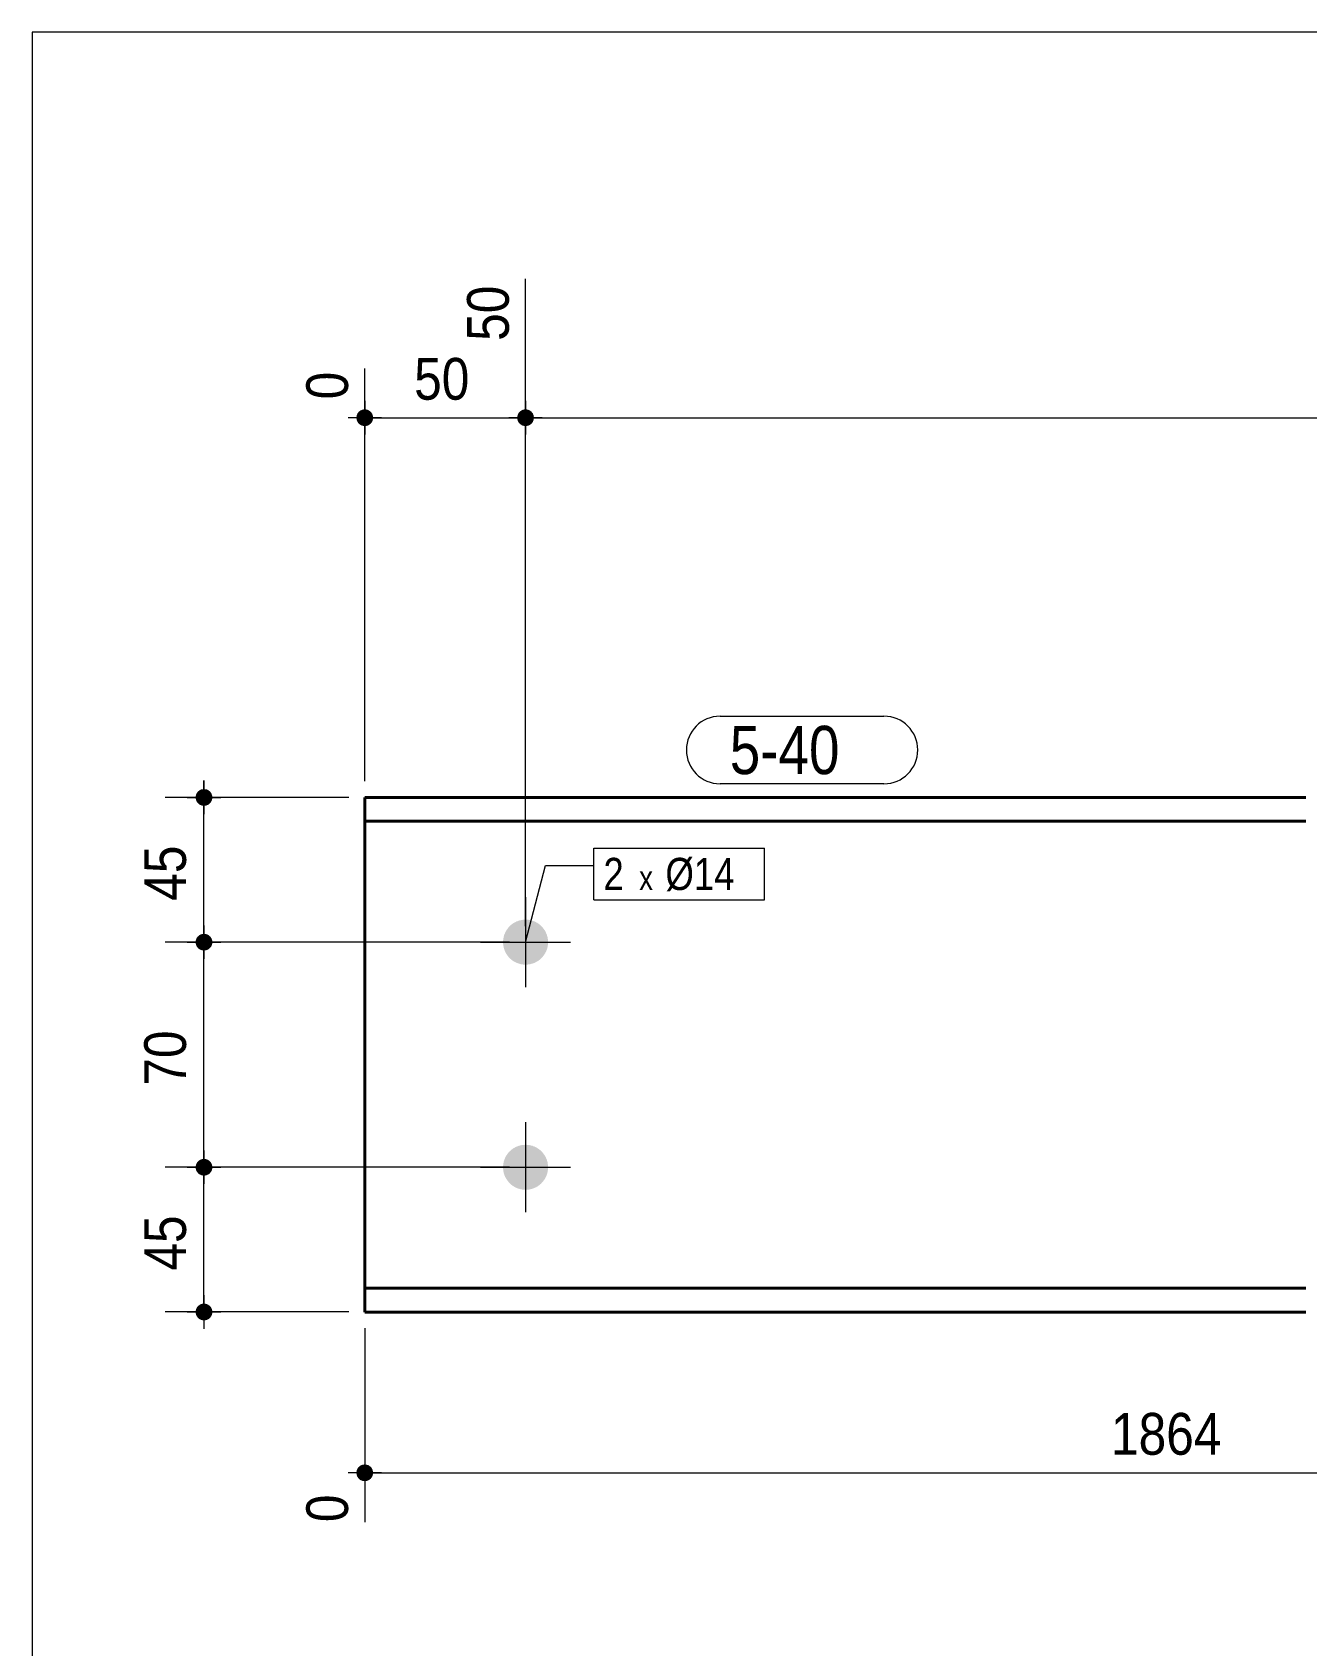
# Model space of a CAD drawing. Header units: millimetres. Extents: x 2 to 287, y 5 to 195.
# Drawn here: x 5 to 84.3, y 94.7 to 195 of the extents above; entities that cross this region are included whole.
import ezdxf

# ---------------------------------------------------------------- set-up
doc = ezdxf.new("R2010")
doc.units = ezdxf.units.MM
for name, color, linetype, lineweight in [('Boulon', 7, 'Continuous', 0), ('Cotation', 7, 'Continuous', 0), ('Désignation boulon', 3, 'Continuous', 0), ('Feuille dessin', 5, 'Continuous', 0), ('Piece', 2, 'Continuous', 0), ('Repère pièce', 3, 'Continuous', 0)]:
    doc.layers.add(name, color=color, linetype=linetype, lineweight=lineweight)
doc.styles.add('ARIAL', font='ARIAL.TTF')
doc.styles.add('COMIC_SANS_MS', font='COMIC.TTF')

# ---------------------------------------------------------------- blocks, each defined once
blk = doc.blocks.new('*A2')
at = {"layer": 'Boulon'}
for points in [[(34.28, 138.45), (34.28, 138.49), (34.28, 138.52), (34.29, 138.55), (34.29, 138.59), (34.29, 138.62), (34.3, 138.66), (34.31, 138.69), (34.31, 138.72), (34.32, 138.76), (34.33, 138.79), (34.34, 138.82), (34.35, 138.86), (34.36, 138.89), (34.37, 138.92), (34.39, 138.95), (34.4, 138.98), (34.41, 139.01), (34.43, 139.05), (34.44, 139.08), (34.46, 139.11), (34.48, 139.14), (34.5, 139.17), (34.52, 139.19), (34.54, 139.22), (34.56, 139.25), (34.58, 139.28), (34.6, 139.3), (34.62, 139.33), (34.64, 139.36), (34.67, 139.38), (34.69, 139.41), (34.71, 139.43), (34.74, 139.45), (34.77, 139.48), (34.79, 139.5), (34.82, 139.52), (34.85, 139.54), (34.87, 139.56), (34.9, 139.58), (34.93, 139.6), (34.96, 139.62), (34.99, 139.63), (35.02, 139.65), (35.05, 139.67), (35.08, 139.68), (35.11, 139.7), (35.14, 139.71), (35.18, 139.72), (35.21, 139.73), (35.24, 139.75), (35.27, 139.76), (35.31, 139.77), (35.34, 139.77), (35.37, 139.78), (35.41, 139.79), (35.44, 139.8), (35.47, 139.8), (35.51, 139.81), (35.54, 139.81), (35.58, 139.81), (35.61, 139.81), (35.65, 139.82), (35.68, 139.82), (35.71, 139.82), (35.75, 139.81), (35.78, 139.81), (35.82, 139.81), (35.85, 139.81), (35.89, 139.8), (35.92, 139.8), (35.95, 139.79), (35.99, 139.78), (36.02, 139.77), (36.05, 139.77), (36.09, 139.76), (36.12, 139.75), (36.15, 139.73), (36.18, 139.72), (36.22, 139.71), (36.25, 139.7), (36.28, 139.68), (36.31, 139.67), (36.34, 139.65), (36.37, 139.63), (36.4, 139.62), (36.43, 139.6), (36.46, 139.58), (36.49, 139.56), (36.51, 139.54), (36.54, 139.52), (36.57, 139.5), (36.59, 139.48), (36.62, 139.45), (36.65, 139.43), (36.67, 139.41), (36.69, 139.38), (36.72, 139.36), (36.74, 139.33), (36.76, 139.3), (36.78, 139.28), (36.8, 139.25), (36.82, 139.22), (36.84, 139.19), (36.86, 139.17), (36.88, 139.14), (36.9, 139.11), (36.91, 139.08), (36.93, 139.05), (36.95, 139.01), (36.96, 138.98), (36.97, 138.95), (36.99, 138.92), (37, 138.89), (37.01, 138.86), (37.02, 138.82), (37.03, 138.79), (37.04, 138.76), (37.05, 138.72), (37.05, 138.69), (37.06, 138.66), (37.06, 138.62), (37.07, 138.59), (37.07, 138.55), (37.08, 138.52), (37.08, 138.49), (37.08, 138.45), (37.08, 138.42), (37.08, 138.38), (37.08, 138.35), (37.08, 138.31), (37.07, 138.28), (37.07, 138.24), (37.06, 138.21), (37.06, 138.18), (37.05, 138.14), (37.05, 138.11), (37.04, 138.08), (37.03, 138.04), (37.02, 138.01), (37.01, 137.98), (37, 137.94), (36.99, 137.91), (36.97, 137.88), (36.96, 137.85), (36.95, 137.82), (36.93, 137.79), (36.91, 137.76), (36.9, 137.73), (36.88, 137.7), (36.86, 137.67), (36.84, 137.64), (36.82, 137.61), (36.8, 137.58), (36.78, 137.56), (36.76, 137.53), (36.74, 137.5), (36.72, 137.48), (36.69, 137.45), (36.67, 137.43), (36.65, 137.4), (36.62, 137.38), (36.59, 137.36), (36.57, 137.33), (36.54, 137.31), (36.51, 137.29), (36.49, 137.27), (36.46, 137.25), (36.43, 137.23), (36.4, 137.22), (36.37, 137.2), (36.34, 137.18), (36.31, 137.17), (36.28, 137.15), (36.25, 137.14), (36.22, 137.12), (36.18, 137.11), (36.15, 137.1), (36.12, 137.09), (36.09, 137.08), (36.05, 137.07), (36.02, 137.06), (35.99, 137.05), (35.95, 137.04), (35.92, 137.04), (35.89, 137.03), (35.85, 137.03), (35.82, 137.02), (35.78, 137.02), (35.75, 137.02), (35.71, 137.02), (35.68, 137.02), (35.65, 137.02), (35.61, 137.02), (35.58, 137.02), (35.54, 137.02), (35.51, 137.03), (35.47, 137.03), (35.44, 137.04), (35.41, 137.04), (35.37, 137.05), (35.34, 137.06), (35.31, 137.07), (35.27, 137.08), (35.24, 137.09), (35.21, 137.1), (35.18, 137.11), (35.14, 137.12), (35.11, 137.14), (35.08, 137.15), (35.05, 137.17), (35.02, 137.18), (34.99, 137.2), (34.96, 137.22), (34.93, 137.23), (34.9, 137.25), (34.87, 137.27), (34.85, 137.29), (34.82, 137.31), (34.79, 137.33), (34.77, 137.36), (34.74, 137.38), (34.71, 137.4), (34.69, 137.43), (34.67, 137.45), (34.64, 137.48), (34.62, 137.5), (34.6, 137.53), (34.58, 137.56), (34.56, 137.58), (34.54, 137.61), (34.52, 137.64), (34.5, 137.67), (34.48, 137.7), (34.46, 137.73), (34.44, 137.76), (34.43, 137.79), (34.41, 137.82), (34.4, 137.85), (34.39, 137.88), (34.37, 137.91), (34.36, 137.94), (34.35, 137.98), (34.34, 138.01), (34.33, 138.04), (34.32, 138.08), (34.31, 138.11), (34.31, 138.14), (34.3, 138.18), (34.29, 138.21), (34.29, 138.24), (34.29, 138.28), (34.28, 138.31), (34.28, 138.35), (34.28, 138.38), (34.28, 138.42)], [(34.28, 124.45), (34.28, 124.49), (34.28, 124.52), (34.29, 124.55), (34.29, 124.59), (34.29, 124.62), (34.3, 124.66), (34.31, 124.69), (34.31, 124.72), (34.32, 124.76), (34.33, 124.79), (34.34, 124.82), (34.35, 124.86), (34.36, 124.89), (34.37, 124.92), (34.39, 124.95), (34.4, 124.98), (34.41, 125.01), (34.43, 125.05), (34.44, 125.08), (34.46, 125.11), (34.48, 125.14), (34.5, 125.17), (34.52, 125.19), (34.54, 125.22), (34.56, 125.25), (34.58, 125.28), (34.6, 125.3), (34.62, 125.33), (34.64, 125.36), (34.67, 125.38), (34.69, 125.41), (34.71, 125.43), (34.74, 125.45), (34.77, 125.48), (34.79, 125.5), (34.82, 125.52), (34.85, 125.54), (34.87, 125.56), (34.9, 125.58), (34.93, 125.6), (34.96, 125.62), (34.99, 125.63), (35.02, 125.65), (35.05, 125.67), (35.08, 125.68), (35.11, 125.7), (35.14, 125.71), (35.18, 125.72), (35.21, 125.73), (35.24, 125.75), (35.27, 125.76), (35.31, 125.77), (35.34, 125.77), (35.37, 125.78), (35.41, 125.79), (35.44, 125.8), (35.47, 125.8), (35.51, 125.81), (35.54, 125.81), (35.58, 125.81), (35.61, 125.81), (35.65, 125.82), (35.68, 125.82), (35.71, 125.82), (35.75, 125.81), (35.78, 125.81), (35.82, 125.81), (35.85, 125.81), (35.89, 125.8), (35.92, 125.8), (35.95, 125.79), (35.99, 125.78), (36.02, 125.77), (36.05, 125.77), (36.09, 125.76), (36.12, 125.75), (36.15, 125.73), (36.18, 125.72), (36.22, 125.71), (36.25, 125.7), (36.28, 125.68), (36.31, 125.67), (36.34, 125.65), (36.37, 125.63), (36.4, 125.62), (36.43, 125.6), (36.46, 125.58), (36.49, 125.56), (36.51, 125.54), (36.54, 125.52), (36.57, 125.5), (36.59, 125.48), (36.62, 125.45), (36.65, 125.43), (36.67, 125.41), (36.69, 125.38), (36.72, 125.36), (36.74, 125.33), (36.76, 125.3), (36.78, 125.28), (36.8, 125.25), (36.82, 125.22), (36.84, 125.19), (36.86, 125.17), (36.88, 125.14), (36.9, 125.11), (36.91, 125.08), (36.93, 125.05), (36.95, 125.01), (36.96, 124.98), (36.97, 124.95), (36.99, 124.92), (37, 124.89), (37.01, 124.86), (37.02, 124.82), (37.03, 124.79), (37.04, 124.76), (37.05, 124.72), (37.05, 124.69), (37.06, 124.66), (37.06, 124.62), (37.07, 124.59), (37.07, 124.55), (37.08, 124.52), (37.08, 124.49), (37.08, 124.45), (37.08, 124.42), (37.08, 124.38), (37.08, 124.35), (37.08, 124.31), (37.07, 124.28), (37.07, 124.24), (37.06, 124.21), (37.06, 124.18), (37.05, 124.14), (37.05, 124.11), (37.04, 124.08), (37.03, 124.04), (37.02, 124.01), (37.01, 123.98), (37, 123.94), (36.99, 123.91), (36.97, 123.88), (36.96, 123.85), (36.95, 123.82), (36.93, 123.79), (36.91, 123.76), (36.9, 123.73), (36.88, 123.7), (36.86, 123.67), (36.84, 123.64), (36.82, 123.61), (36.8, 123.58), (36.78, 123.56), (36.76, 123.53), (36.74, 123.5), (36.72, 123.48), (36.69, 123.45), (36.67, 123.43), (36.65, 123.4), (36.62, 123.38), (36.59, 123.36), (36.57, 123.33), (36.54, 123.31), (36.51, 123.29), (36.49, 123.27), (36.46, 123.25), (36.43, 123.23), (36.4, 123.22), (36.37, 123.2), (36.34, 123.18), (36.31, 123.17), (36.28, 123.15), (36.25, 123.14), (36.22, 123.12), (36.18, 123.11), (36.15, 123.1), (36.12, 123.09), (36.09, 123.08), (36.05, 123.07), (36.02, 123.06), (35.99, 123.05), (35.95, 123.04), (35.92, 123.04), (35.89, 123.03), (35.85, 123.03), (35.82, 123.02), (35.78, 123.02), (35.75, 123.02), (35.71, 123.02), (35.68, 123.02), (35.65, 123.02), (35.61, 123.02), (35.58, 123.02), (35.54, 123.02), (35.51, 123.03), (35.47, 123.03), (35.44, 123.04), (35.41, 123.04), (35.37, 123.05), (35.34, 123.06), (35.31, 123.07), (35.27, 123.08), (35.24, 123.09), (35.21, 123.1), (35.18, 123.11), (35.14, 123.12), (35.11, 123.14), (35.08, 123.15), (35.05, 123.17), (35.02, 123.18), (34.99, 123.2), (34.96, 123.22), (34.93, 123.23), (34.9, 123.25), (34.87, 123.27), (34.85, 123.29), (34.82, 123.31), (34.79, 123.33), (34.77, 123.36), (34.74, 123.38), (34.71, 123.4), (34.69, 123.43), (34.67, 123.45), (34.64, 123.48), (34.62, 123.5), (34.6, 123.53), (34.58, 123.56), (34.56, 123.58), (34.54, 123.61), (34.52, 123.64), (34.5, 123.67), (34.48, 123.7), (34.46, 123.73), (34.44, 123.76), (34.43, 123.79), (34.41, 123.82), (34.4, 123.85), (34.39, 123.88), (34.37, 123.91), (34.36, 123.94), (34.35, 123.98), (34.34, 124.01), (34.33, 124.04), (34.32, 124.08), (34.31, 124.11), (34.31, 124.14), (34.3, 124.18), (34.29, 124.21), (34.29, 124.24), (34.29, 124.28), (34.28, 124.31), (34.28, 124.35), (34.28, 124.38), (34.28, 124.42)]]:
    blk.add_hatch(color=256, dxfattribs=at).paths.add_polyline_path(points, flags=17)
at = {"layer": 'Boulon', "linetype": 'Continuous', "lineweight": 0}
for p, q in [((35.68, 141.22), (35.68, 135.62)), ((32.88, 138.42), (38.48, 138.42)), ((35.68, 127.22), (35.68, 121.62)), ((32.88, 124.42), (38.48, 124.42))]:
    blk.add_line(p, q, dxfattribs=at)
blk = doc.blocks.new('*A4')
at = {"layer": 'Piece', "color": 2, "linetype": 'Continuous', "lineweight": 40}
for p, q in [((84.214, 147.417109), (25.68, 147.417109)), ((25.68, 116.897109), (25.68, 147.417109)), ((84.214, 145.937109), (25.68, 145.937109)), ((25.68, 115.417109), (25.68, 116.897109)), ((25.68, 116.897109), (84.214, 116.897109)), ((84.214, 115.417109), (25.68, 115.417109))]:
    blk.add_line(p, q, dxfattribs=at)
blk = doc.blocks.new('*A5')
at = {"layer": 'Feuille dessin', "linetype": 'Continuous', "lineweight": 0}
for p, q in [((282, 195), (5, 195)), ((5, 195), (5, 5))]:
    blk.add_line(p, q, dxfattribs=at)
blk = doc.blocks.new('*A13')
at = {"layer": 'Cotation'}
for points in [[(15.65, 123.9), (15.63, 123.9), (15.6, 123.9), (15.58, 123.91), (15.55, 123.91), (15.53, 123.92), (15.5, 123.93), (15.48, 123.94), (15.46, 123.95), (15.43, 123.96), (15.41, 123.97), (15.39, 123.98), (15.37, 124), (15.35, 124.01), (15.33, 124.03), (15.31, 124.05), (15.29, 124.07), (15.28, 124.09), (15.26, 124.11), (15.25, 124.13), (15.23, 124.15), (15.22, 124.17), (15.21, 124.19), (15.2, 124.22), (15.19, 124.24), (15.18, 124.27), (15.18, 124.29), (15.17, 124.31), (15.17, 124.34), (15.16, 124.37), (15.16, 124.39), (15.16, 124.42), (15.16, 124.44), (15.16, 124.47), (15.17, 124.49), (15.17, 124.52), (15.18, 124.54), (15.18, 124.57), (15.19, 124.59), (15.2, 124.62), (15.21, 124.64), (15.22, 124.66), (15.23, 124.68), (15.25, 124.71), (15.26, 124.73), (15.28, 124.75), (15.29, 124.77), (15.31, 124.78), (15.33, 124.8), (15.35, 124.82), (15.37, 124.83), (15.39, 124.85), (15.41, 124.86), (15.43, 124.87), (15.46, 124.89), (15.48, 124.9), (15.5, 124.91), (15.53, 124.91), (15.55, 124.92), (15.58, 124.93), (15.6, 124.93), (15.63, 124.93), (15.65, 124.94), (15.68, 124.94), (15.71, 124.94), (15.73, 124.93), (15.76, 124.93), (15.78, 124.93), (15.81, 124.92), (15.83, 124.91), (15.86, 124.91), (15.88, 124.9), (15.9, 124.89), (15.93, 124.87), (15.95, 124.86), (15.97, 124.85), (15.99, 124.83), (16.01, 124.82), (16.03, 124.8), (16.05, 124.78), (16.07, 124.77), (16.08, 124.75), (16.1, 124.73), (16.11, 124.71), (16.13, 124.68), (16.14, 124.66), (16.15, 124.64), (16.16, 124.62), (16.17, 124.59), (16.18, 124.57), (16.18, 124.54), (16.19, 124.52), (16.19, 124.49), (16.2, 124.47), (16.2, 124.44), (16.2, 124.42), (16.2, 124.39), (16.2, 124.37), (16.19, 124.34), (16.19, 124.31), (16.18, 124.29), (16.18, 124.27), (16.17, 124.24), (16.16, 124.22), (16.15, 124.19), (16.14, 124.17), (16.13, 124.15), (16.11, 124.13), (16.1, 124.11), (16.08, 124.09), (16.07, 124.07), (16.05, 124.05), (16.03, 124.03), (16.01, 124.01), (15.99, 124), (15.97, 123.98), (15.95, 123.97), (15.93, 123.96), (15.9, 123.95), (15.88, 123.94), (15.86, 123.93), (15.83, 123.92), (15.81, 123.91), (15.78, 123.91), (15.76, 123.9), (15.73, 123.9), (15.71, 123.9), (15.68, 123.9)], [(15.65, 114.9), (15.63, 114.9), (15.6, 114.9), (15.58, 114.91), (15.55, 114.91), (15.53, 114.92), (15.5, 114.93), (15.48, 114.94), (15.46, 114.95), (15.43, 114.96), (15.41, 114.97), (15.39, 114.98), (15.37, 115), (15.35, 115.02), (15.33, 115.03), (15.31, 115.05), (15.29, 115.07), (15.28, 115.09), (15.26, 115.11), (15.25, 115.13), (15.23, 115.15), (15.22, 115.17), (15.21, 115.19), (15.2, 115.22), (15.19, 115.24), (15.18, 115.27), (15.18, 115.29), (15.17, 115.32), (15.17, 115.34), (15.16, 115.37), (15.16, 115.39), (15.16, 115.42), (15.16, 115.44), (15.16, 115.47), (15.17, 115.49), (15.17, 115.52), (15.18, 115.54), (15.18, 115.57), (15.19, 115.59), (15.2, 115.62), (15.21, 115.64), (15.22, 115.66), (15.23, 115.68), (15.25, 115.71), (15.26, 115.73), (15.28, 115.75), (15.29, 115.77), (15.31, 115.78), (15.33, 115.8), (15.35, 115.82), (15.37, 115.83), (15.39, 115.85), (15.41, 115.86), (15.43, 115.88), (15.46, 115.89), (15.48, 115.9), (15.5, 115.91), (15.53, 115.91), (15.55, 115.92), (15.58, 115.93), (15.6, 115.93), (15.63, 115.93), (15.65, 115.94), (15.68, 115.94), (15.71, 115.94), (15.73, 115.93), (15.76, 115.93), (15.78, 115.93), (15.81, 115.92), (15.83, 115.91), (15.86, 115.91), (15.88, 115.9), (15.9, 115.89), (15.93, 115.88), (15.95, 115.86), (15.97, 115.85), (15.99, 115.83), (16.01, 115.82), (16.03, 115.8), (16.05, 115.78), (16.07, 115.77), (16.08, 115.75), (16.1, 115.73), (16.11, 115.71), (16.13, 115.68), (16.14, 115.66), (16.15, 115.64), (16.16, 115.62), (16.17, 115.59), (16.18, 115.57), (16.18, 115.54), (16.19, 115.52), (16.19, 115.49), (16.2, 115.47), (16.2, 115.44), (16.2, 115.42), (16.2, 115.39), (16.2, 115.37), (16.19, 115.34), (16.19, 115.32), (16.18, 115.29), (16.18, 115.27), (16.17, 115.24), (16.16, 115.22), (16.15, 115.19), (16.14, 115.17), (16.13, 115.15), (16.11, 115.13), (16.1, 115.11), (16.08, 115.09), (16.07, 115.07), (16.05, 115.05), (16.03, 115.03), (16.01, 115.02), (15.99, 115), (15.97, 114.98), (15.95, 114.97), (15.93, 114.96), (15.9, 114.95), (15.88, 114.94), (15.86, 114.93), (15.83, 114.92), (15.81, 114.91), (15.78, 114.91), (15.76, 114.9), (15.73, 114.9), (15.71, 114.9), (15.68, 114.9)]]:
    blk.add_hatch(color=256, dxfattribs=at).paths.add_polyline_path(points, flags=17)
at = {"layer": 'Cotation', "linetype": 'Continuous', "lineweight": 0}
for p, q in [((15.68, 125.46), (15.68, 123.38)), ((15.68, 124.42), (15.68, 125.46)), ((34.68, 124.42), (13.26, 124.42)), ((14.64, 124.42), (16.72, 124.42)), ((15.68, 115.42), (15.68, 124.42)), ((15.68, 116.46), (15.68, 114.38)), ((24.68, 115.42), (13.26, 115.42)), ((14.64, 115.42), (16.72, 115.42)), ((15.68, 115.42), (15.68, 114.38))]:
    blk.add_line(p, q, dxfattribs=at)
at = {"layer": 'Cotation'}
for p in [(15.68, 124.42), (15.68, 115.42)]:
    blk.add_point(p, dxfattribs=at)
at = {"layer": 'Cotation', "style": 'ARIAL', "width": 0.85}
blk.add_text('45', height=2.6, rotation=90.0002, dxfattribs=at).set_placement((14.56, 117.99))
blk = doc.blocks.new('*A14')
at = {"layer": 'Cotation'}
for points in [[(15.65, 137.9), (15.63, 137.9), (15.6, 137.9), (15.58, 137.91), (15.55, 137.91), (15.53, 137.92), (15.5, 137.93), (15.48, 137.94), (15.46, 137.95), (15.43, 137.96), (15.41, 137.97), (15.39, 137.98), (15.37, 138), (15.35, 138.01), (15.33, 138.03), (15.31, 138.05), (15.29, 138.07), (15.28, 138.09), (15.26, 138.11), (15.25, 138.13), (15.23, 138.15), (15.22, 138.17), (15.21, 138.19), (15.2, 138.22), (15.19, 138.24), (15.18, 138.27), (15.18, 138.29), (15.17, 138.31), (15.17, 138.34), (15.16, 138.37), (15.16, 138.39), (15.16, 138.42), (15.16, 138.44), (15.16, 138.47), (15.17, 138.49), (15.17, 138.52), (15.18, 138.54), (15.18, 138.57), (15.19, 138.59), (15.2, 138.62), (15.21, 138.64), (15.22, 138.66), (15.23, 138.68), (15.25, 138.71), (15.26, 138.73), (15.28, 138.75), (15.29, 138.77), (15.31, 138.78), (15.33, 138.8), (15.35, 138.82), (15.37, 138.83), (15.39, 138.85), (15.41, 138.86), (15.43, 138.87), (15.46, 138.89), (15.48, 138.9), (15.5, 138.91), (15.53, 138.91), (15.55, 138.92), (15.58, 138.93), (15.6, 138.93), (15.63, 138.93), (15.65, 138.94), (15.68, 138.94), (15.71, 138.94), (15.73, 138.93), (15.76, 138.93), (15.78, 138.93), (15.81, 138.92), (15.83, 138.91), (15.86, 138.91), (15.88, 138.9), (15.9, 138.89), (15.93, 138.87), (15.95, 138.86), (15.97, 138.85), (15.99, 138.83), (16.01, 138.82), (16.03, 138.8), (16.05, 138.78), (16.07, 138.77), (16.08, 138.75), (16.1, 138.73), (16.11, 138.71), (16.13, 138.68), (16.14, 138.66), (16.15, 138.64), (16.16, 138.62), (16.17, 138.59), (16.18, 138.57), (16.18, 138.54), (16.19, 138.52), (16.19, 138.49), (16.2, 138.47), (16.2, 138.44), (16.2, 138.42), (16.2, 138.39), (16.2, 138.37), (16.19, 138.34), (16.19, 138.31), (16.18, 138.29), (16.18, 138.27), (16.17, 138.24), (16.16, 138.22), (16.15, 138.19), (16.14, 138.17), (16.13, 138.15), (16.11, 138.13), (16.1, 138.11), (16.08, 138.09), (16.07, 138.07), (16.05, 138.05), (16.03, 138.03), (16.01, 138.01), (15.99, 138), (15.97, 137.98), (15.95, 137.97), (15.93, 137.96), (15.9, 137.95), (15.88, 137.94), (15.86, 137.93), (15.83, 137.92), (15.81, 137.91), (15.78, 137.91), (15.76, 137.9), (15.73, 137.9), (15.71, 137.9), (15.68, 137.9)], [(15.65, 123.9), (15.63, 123.9), (15.6, 123.9), (15.58, 123.91), (15.55, 123.91), (15.53, 123.92), (15.5, 123.93), (15.48, 123.94), (15.46, 123.95), (15.43, 123.96), (15.41, 123.97), (15.39, 123.98), (15.37, 124), (15.35, 124.01), (15.33, 124.03), (15.31, 124.05), (15.29, 124.07), (15.28, 124.09), (15.26, 124.11), (15.25, 124.13), (15.23, 124.15), (15.22, 124.17), (15.21, 124.19), (15.2, 124.22), (15.19, 124.24), (15.18, 124.27), (15.18, 124.29), (15.17, 124.31), (15.17, 124.34), (15.16, 124.37), (15.16, 124.39), (15.16, 124.42), (15.16, 124.44), (15.16, 124.47), (15.17, 124.49), (15.17, 124.52), (15.18, 124.54), (15.18, 124.57), (15.19, 124.59), (15.2, 124.62), (15.21, 124.64), (15.22, 124.66), (15.23, 124.68), (15.25, 124.71), (15.26, 124.73), (15.28, 124.75), (15.29, 124.77), (15.31, 124.78), (15.33, 124.8), (15.35, 124.82), (15.37, 124.83), (15.39, 124.85), (15.41, 124.86), (15.43, 124.87), (15.46, 124.89), (15.48, 124.9), (15.5, 124.91), (15.53, 124.91), (15.55, 124.92), (15.58, 124.93), (15.6, 124.93), (15.63, 124.93), (15.65, 124.94), (15.68, 124.94), (15.71, 124.94), (15.73, 124.93), (15.76, 124.93), (15.78, 124.93), (15.81, 124.92), (15.83, 124.91), (15.86, 124.91), (15.88, 124.9), (15.9, 124.89), (15.93, 124.87), (15.95, 124.86), (15.97, 124.85), (15.99, 124.83), (16.01, 124.82), (16.03, 124.8), (16.05, 124.78), (16.07, 124.77), (16.08, 124.75), (16.1, 124.73), (16.11, 124.71), (16.13, 124.68), (16.14, 124.66), (16.15, 124.64), (16.16, 124.62), (16.17, 124.59), (16.18, 124.57), (16.18, 124.54), (16.19, 124.52), (16.19, 124.49), (16.2, 124.47), (16.2, 124.44), (16.2, 124.42), (16.2, 124.39), (16.2, 124.37), (16.19, 124.34), (16.19, 124.31), (16.18, 124.29), (16.18, 124.27), (16.17, 124.24), (16.16, 124.22), (16.15, 124.19), (16.14, 124.17), (16.13, 124.15), (16.11, 124.13), (16.1, 124.11), (16.08, 124.09), (16.07, 124.07), (16.05, 124.05), (16.03, 124.03), (16.01, 124.01), (15.99, 124), (15.97, 123.98), (15.95, 123.97), (15.93, 123.96), (15.9, 123.95), (15.88, 123.94), (15.86, 123.93), (15.83, 123.92), (15.81, 123.91), (15.78, 123.91), (15.76, 123.9), (15.73, 123.9), (15.71, 123.9), (15.68, 123.9)]]:
    blk.add_hatch(color=256, dxfattribs=at).paths.add_polyline_path(points, flags=17)
at = {"layer": 'Cotation', "linetype": 'Continuous', "lineweight": 0}
for p, q in [((15.68, 139.46), (15.68, 137.38)), ((15.68, 138.42), (15.68, 139.46)), ((34.68, 138.42), (13.26, 138.42)), ((14.64, 138.42), (16.72, 138.42)), ((15.68, 124.42), (15.68, 138.42)), ((15.68, 125.46), (15.68, 123.38)), ((34.68, 124.42), (13.26, 124.42)), ((14.64, 124.42), (16.72, 124.42)), ((15.68, 124.42), (15.68, 123.38))]:
    blk.add_line(p, q, dxfattribs=at)
at = {"layer": 'Cotation'}
for p in [(15.68, 138.42), (15.68, 124.42)]:
    blk.add_point(p, dxfattribs=at)
at = {"layer": 'Cotation', "style": 'ARIAL', "width": 0.85}
blk.add_text('70', height=2.6, rotation=90.0002, dxfattribs=at).set_placement((14.56, 129.49))
blk = doc.blocks.new('*A15')
at = {"layer": 'Cotation'}
for points in [[(15.65, 146.9), (15.63, 146.9), (15.6, 146.9), (15.58, 146.91), (15.55, 146.91), (15.53, 146.92), (15.5, 146.93), (15.48, 146.94), (15.46, 146.95), (15.43, 146.96), (15.41, 146.97), (15.39, 146.98), (15.37, 147), (15.35, 147.02), (15.33, 147.03), (15.31, 147.05), (15.29, 147.07), (15.28, 147.09), (15.26, 147.11), (15.25, 147.13), (15.23, 147.15), (15.22, 147.17), (15.21, 147.19), (15.2, 147.22), (15.19, 147.24), (15.18, 147.27), (15.18, 147.29), (15.17, 147.32), (15.17, 147.34), (15.16, 147.37), (15.16, 147.39), (15.16, 147.42), (15.16, 147.44), (15.16, 147.47), (15.17, 147.49), (15.17, 147.52), (15.18, 147.54), (15.18, 147.57), (15.19, 147.59), (15.2, 147.62), (15.21, 147.64), (15.22, 147.66), (15.23, 147.68), (15.25, 147.71), (15.26, 147.73), (15.28, 147.75), (15.29, 147.77), (15.31, 147.78), (15.33, 147.8), (15.35, 147.82), (15.37, 147.83), (15.39, 147.85), (15.41, 147.86), (15.43, 147.88), (15.46, 147.89), (15.48, 147.9), (15.5, 147.91), (15.53, 147.91), (15.55, 147.92), (15.58, 147.93), (15.6, 147.93), (15.63, 147.93), (15.65, 147.94), (15.68, 147.94), (15.71, 147.94), (15.73, 147.93), (15.76, 147.93), (15.78, 147.93), (15.81, 147.92), (15.83, 147.91), (15.86, 147.91), (15.88, 147.9), (15.9, 147.89), (15.93, 147.88), (15.95, 147.86), (15.97, 147.85), (15.99, 147.83), (16.01, 147.82), (16.03, 147.8), (16.05, 147.78), (16.07, 147.77), (16.08, 147.75), (16.1, 147.73), (16.11, 147.71), (16.13, 147.68), (16.14, 147.66), (16.15, 147.64), (16.16, 147.62), (16.17, 147.59), (16.18, 147.57), (16.18, 147.54), (16.19, 147.52), (16.19, 147.49), (16.2, 147.47), (16.2, 147.44), (16.2, 147.42), (16.2, 147.39), (16.2, 147.37), (16.19, 147.34), (16.19, 147.32), (16.18, 147.29), (16.18, 147.27), (16.17, 147.24), (16.16, 147.22), (16.15, 147.19), (16.14, 147.17), (16.13, 147.15), (16.11, 147.13), (16.1, 147.11), (16.08, 147.09), (16.07, 147.07), (16.05, 147.05), (16.03, 147.03), (16.01, 147.02), (15.99, 147), (15.97, 146.98), (15.95, 146.97), (15.93, 146.96), (15.9, 146.95), (15.88, 146.94), (15.86, 146.93), (15.83, 146.92), (15.81, 146.91), (15.78, 146.91), (15.76, 146.9), (15.73, 146.9), (15.71, 146.9), (15.68, 146.9)], [(15.65, 137.9), (15.63, 137.9), (15.6, 137.9), (15.58, 137.91), (15.55, 137.91), (15.53, 137.92), (15.5, 137.93), (15.48, 137.94), (15.46, 137.95), (15.43, 137.96), (15.41, 137.97), (15.39, 137.98), (15.37, 138), (15.35, 138.01), (15.33, 138.03), (15.31, 138.05), (15.29, 138.07), (15.28, 138.09), (15.26, 138.11), (15.25, 138.13), (15.23, 138.15), (15.22, 138.17), (15.21, 138.19), (15.2, 138.22), (15.19, 138.24), (15.18, 138.27), (15.18, 138.29), (15.17, 138.31), (15.17, 138.34), (15.16, 138.37), (15.16, 138.39), (15.16, 138.42), (15.16, 138.44), (15.16, 138.47), (15.17, 138.49), (15.17, 138.52), (15.18, 138.54), (15.18, 138.57), (15.19, 138.59), (15.2, 138.62), (15.21, 138.64), (15.22, 138.66), (15.23, 138.68), (15.25, 138.71), (15.26, 138.73), (15.28, 138.75), (15.29, 138.77), (15.31, 138.78), (15.33, 138.8), (15.35, 138.82), (15.37, 138.83), (15.39, 138.85), (15.41, 138.86), (15.43, 138.87), (15.46, 138.89), (15.48, 138.9), (15.5, 138.91), (15.53, 138.91), (15.55, 138.92), (15.58, 138.93), (15.6, 138.93), (15.63, 138.93), (15.65, 138.94), (15.68, 138.94), (15.71, 138.94), (15.73, 138.93), (15.76, 138.93), (15.78, 138.93), (15.81, 138.92), (15.83, 138.91), (15.86, 138.91), (15.88, 138.9), (15.9, 138.89), (15.93, 138.87), (15.95, 138.86), (15.97, 138.85), (15.99, 138.83), (16.01, 138.82), (16.03, 138.8), (16.05, 138.78), (16.07, 138.77), (16.08, 138.75), (16.1, 138.73), (16.11, 138.71), (16.13, 138.68), (16.14, 138.66), (16.15, 138.64), (16.16, 138.62), (16.17, 138.59), (16.18, 138.57), (16.18, 138.54), (16.19, 138.52), (16.19, 138.49), (16.2, 138.47), (16.2, 138.44), (16.2, 138.42), (16.2, 138.39), (16.2, 138.37), (16.19, 138.34), (16.19, 138.31), (16.18, 138.29), (16.18, 138.27), (16.17, 138.24), (16.16, 138.22), (16.15, 138.19), (16.14, 138.17), (16.13, 138.15), (16.11, 138.13), (16.1, 138.11), (16.08, 138.09), (16.07, 138.07), (16.05, 138.05), (16.03, 138.03), (16.01, 138.01), (15.99, 138), (15.97, 137.98), (15.95, 137.97), (15.93, 137.96), (15.9, 137.95), (15.88, 137.94), (15.86, 137.93), (15.83, 137.92), (15.81, 137.91), (15.78, 137.91), (15.76, 137.9), (15.73, 137.9), (15.71, 137.9), (15.68, 137.9)]]:
    blk.add_hatch(color=256, dxfattribs=at).paths.add_polyline_path(points, flags=17)
at = {"layer": 'Cotation', "linetype": 'Continuous', "lineweight": 0}
for p, q in [((15.68, 148.46), (15.68, 146.38)), ((15.68, 147.42), (15.68, 148.46)), ((24.68, 147.42), (13.26, 147.42)), ((14.64, 147.42), (16.72, 147.42)), ((15.68, 138.42), (15.68, 147.42)), ((15.68, 139.46), (15.68, 137.38)), ((34.68, 138.42), (13.26, 138.42)), ((14.64, 138.42), (16.72, 138.42)), ((15.68, 138.42), (15.68, 137.38))]:
    blk.add_line(p, q, dxfattribs=at)
at = {"layer": 'Cotation'}
for p in [(15.68, 147.42), (15.68, 138.42)]:
    blk.add_point(p, dxfattribs=at)
at = {"layer": 'Cotation', "style": 'ARIAL', "width": 0.85}
blk.add_text('45', height=2.6, rotation=90.0002, dxfattribs=at).set_placement((14.56, 140.99))
blk = doc.blocks.new('*A20')
at = {"layer": 'Cotation'}
for points in [[(25.65, 170.51), (25.63, 170.51), (25.6, 170.52), (25.58, 170.52), (25.55, 170.53), (25.53, 170.53), (25.5, 170.54), (25.48, 170.55), (25.46, 170.56), (25.43, 170.57), (25.41, 170.59), (25.39, 170.6), (25.37, 170.61), (25.35, 170.63), (25.33, 170.65), (25.31, 170.66), (25.29, 170.68), (25.28, 170.7), (25.26, 170.72), (25.25, 170.74), (25.23, 170.76), (25.22, 170.79), (25.21, 170.81), (25.2, 170.83), (25.19, 170.86), (25.18, 170.88), (25.18, 170.91), (25.17, 170.93), (25.17, 170.96), (25.16, 170.98), (25.16, 171.01), (25.16, 171.03), (25.16, 171.06), (25.16, 171.08), (25.17, 171.11), (25.17, 171.13), (25.18, 171.16), (25.18, 171.18), (25.19, 171.21), (25.2, 171.23), (25.21, 171.25), (25.22, 171.28), (25.23, 171.3), (25.25, 171.32), (25.26, 171.34), (25.28, 171.36), (25.29, 171.38), (25.31, 171.4), (25.33, 171.42), (25.35, 171.43), (25.37, 171.45), (25.39, 171.46), (25.41, 171.48), (25.43, 171.49), (25.46, 171.5), (25.48, 171.51), (25.5, 171.52), (25.53, 171.53), (25.55, 171.54), (25.58, 171.54), (25.6, 171.55), (25.63, 171.55), (25.65, 171.55), (25.68, 171.55), (25.71, 171.55), (25.73, 171.55), (25.76, 171.55), (25.78, 171.54), (25.81, 171.54), (25.83, 171.53), (25.86, 171.52), (25.88, 171.51), (25.9, 171.5), (25.93, 171.49), (25.95, 171.48), (25.97, 171.46), (25.99, 171.45), (26.01, 171.43), (26.03, 171.42), (26.05, 171.4), (26.07, 171.38), (26.08, 171.36), (26.1, 171.34), (26.11, 171.32), (26.13, 171.3), (26.14, 171.28), (26.15, 171.25), (26.16, 171.23), (26.17, 171.21), (26.18, 171.18), (26.18, 171.16), (26.19, 171.13), (26.19, 171.11), (26.2, 171.08), (26.2, 171.06), (26.2, 171.03), (26.2, 171.01), (26.2, 170.98), (26.19, 170.96), (26.19, 170.93), (26.18, 170.91), (26.18, 170.88), (26.17, 170.86), (26.16, 170.83), (26.15, 170.81), (26.14, 170.79), (26.13, 170.76), (26.11, 170.74), (26.1, 170.72), (26.08, 170.7), (26.07, 170.68), (26.05, 170.66), (26.03, 170.65), (26.01, 170.63), (25.99, 170.61), (25.97, 170.6), (25.95, 170.59), (25.93, 170.57), (25.9, 170.56), (25.88, 170.55), (25.86, 170.54), (25.83, 170.53), (25.81, 170.53), (25.78, 170.52), (25.76, 170.52), (25.73, 170.51), (25.71, 170.51), (25.68, 170.51)], [(35.65, 170.51), (35.63, 170.51), (35.6, 170.52), (35.58, 170.52), (35.55, 170.53), (35.53, 170.53), (35.5, 170.54), (35.48, 170.55), (35.46, 170.56), (35.43, 170.57), (35.41, 170.59), (35.39, 170.6), (35.37, 170.61), (35.35, 170.63), (35.33, 170.65), (35.31, 170.66), (35.29, 170.68), (35.28, 170.7), (35.26, 170.72), (35.25, 170.74), (35.23, 170.76), (35.22, 170.79), (35.21, 170.81), (35.2, 170.83), (35.19, 170.86), (35.18, 170.88), (35.18, 170.91), (35.17, 170.93), (35.17, 170.96), (35.16, 170.98), (35.16, 171.01), (35.16, 171.03), (35.16, 171.06), (35.16, 171.08), (35.17, 171.11), (35.17, 171.13), (35.18, 171.16), (35.18, 171.18), (35.19, 171.21), (35.2, 171.23), (35.21, 171.25), (35.22, 171.28), (35.23, 171.3), (35.25, 171.32), (35.26, 171.34), (35.28, 171.36), (35.29, 171.38), (35.31, 171.4), (35.33, 171.42), (35.35, 171.43), (35.37, 171.45), (35.39, 171.46), (35.41, 171.48), (35.43, 171.49), (35.46, 171.5), (35.48, 171.51), (35.5, 171.52), (35.53, 171.53), (35.55, 171.54), (35.58, 171.54), (35.6, 171.55), (35.63, 171.55), (35.65, 171.55), (35.68, 171.55), (35.71, 171.55), (35.73, 171.55), (35.76, 171.55), (35.78, 171.54), (35.81, 171.54), (35.83, 171.53), (35.85, 171.52), (35.88, 171.51), (35.9, 171.5), (35.92, 171.49), (35.95, 171.48), (35.97, 171.46), (35.99, 171.45), (36.01, 171.43), (36.03, 171.42), (36.05, 171.4), (36.06, 171.38), (36.08, 171.36), (36.1, 171.34), (36.11, 171.32), (36.13, 171.3), (36.14, 171.28), (36.15, 171.25), (36.16, 171.23), (36.17, 171.21), (36.18, 171.18), (36.18, 171.16), (36.19, 171.13), (36.19, 171.11), (36.2, 171.08), (36.2, 171.06), (36.2, 171.03), (36.2, 171.01), (36.2, 170.98), (36.19, 170.96), (36.19, 170.93), (36.18, 170.91), (36.18, 170.88), (36.17, 170.86), (36.16, 170.83), (36.15, 170.81), (36.14, 170.79), (36.13, 170.76), (36.11, 170.74), (36.1, 170.72), (36.08, 170.7), (36.06, 170.68), (36.05, 170.66), (36.03, 170.65), (36.01, 170.63), (35.99, 170.61), (35.97, 170.6), (35.95, 170.59), (35.92, 170.57), (35.9, 170.56), (35.88, 170.55), (35.85, 170.54), (35.83, 170.53), (35.81, 170.53), (35.78, 170.52), (35.76, 170.52), (35.73, 170.51), (35.71, 170.51), (35.68, 170.51)]]:
    blk.add_hatch(color=256, dxfattribs=at).paths.add_polyline_path(points, flags=17)
at = {"layer": 'Cotation', "linetype": 'Continuous', "lineweight": 0}
for p, q in [((35.68, 139.42), (35.68, 179.67)), ((25.68, 148.42), (25.68, 174.1)), ((25.68, 172.07), (25.68, 169.99)), ((35.68, 172.07), (35.68, 169.99)), ((26.72, 171.03), (24.64, 171.03)), ((25.68, 171.03), (24.64, 171.03)), ((25.68, 171.03), (35.68, 171.03)), ((36.72, 171.03), (34.64, 171.03)), ((35.68, 171.03), (36.72, 171.03))]:
    blk.add_line(p, q, dxfattribs=at)
at = {"layer": 'Cotation'}
for p in [(25.68, 171.03), (35.68, 171.03)]:
    blk.add_point(p, dxfattribs=at)
at = {"layer": 'Cotation', "style": 'ARIAL', "width": 0.85}
for s, p in [('50', (34.64, 175.81)), ('0', (24.64, 172.17))]:
    blk.add_text(s, height=2.6, rotation=90.0002, dxfattribs=at).set_placement(p)
blk.add_text('50', height=2.6, dxfattribs=at).set_placement((28.75, 172.15))
blk = doc.blocks.new('*A21')
at = {"layer": 'Cotation'}
blk.add_hatch(color=256, dxfattribs=at).paths.add_polyline_path([(35.65, 170.51), (35.63, 170.51), (35.6, 170.52), (35.58, 170.52), (35.55, 170.53), (35.53, 170.53), (35.5, 170.54), (35.48, 170.55), (35.46, 170.56), (35.43, 170.57), (35.41, 170.59), (35.39, 170.6), (35.37, 170.61), (35.35, 170.63), (35.33, 170.65), (35.31, 170.66), (35.29, 170.68), (35.28, 170.7), (35.26, 170.72), (35.25, 170.74), (35.23, 170.76), (35.22, 170.79), (35.21, 170.81), (35.2, 170.83), (35.19, 170.86), (35.18, 170.88), (35.18, 170.91), (35.17, 170.93), (35.17, 170.96), (35.16, 170.98), (35.16, 171.01), (35.16, 171.03), (35.16, 171.06), (35.16, 171.08), (35.17, 171.11), (35.17, 171.13), (35.18, 171.16), (35.18, 171.18), (35.19, 171.21), (35.2, 171.23), (35.21, 171.25), (35.22, 171.28), (35.23, 171.3), (35.25, 171.32), (35.26, 171.34), (35.28, 171.36), (35.29, 171.38), (35.31, 171.4), (35.33, 171.42), (35.35, 171.43), (35.37, 171.45), (35.39, 171.46), (35.41, 171.48), (35.43, 171.49), (35.46, 171.5), (35.48, 171.51), (35.5, 171.52), (35.53, 171.53), (35.55, 171.54), (35.58, 171.54), (35.6, 171.55), (35.63, 171.55), (35.65, 171.55), (35.68, 171.55), (35.71, 171.55), (35.73, 171.55), (35.76, 171.55), (35.78, 171.54), (35.81, 171.54), (35.83, 171.53), (35.85, 171.52), (35.88, 171.51), (35.9, 171.5), (35.92, 171.49), (35.95, 171.48), (35.97, 171.46), (35.99, 171.45), (36.01, 171.43), (36.03, 171.42), (36.05, 171.4), (36.06, 171.38), (36.08, 171.36), (36.1, 171.34), (36.11, 171.32), (36.13, 171.3), (36.14, 171.28), (36.15, 171.25), (36.16, 171.23), (36.17, 171.21), (36.18, 171.18), (36.18, 171.16), (36.19, 171.13), (36.19, 171.11), (36.2, 171.08), (36.2, 171.06), (36.2, 171.03), (36.2, 171.01), (36.2, 170.98), (36.19, 170.96), (36.19, 170.93), (36.18, 170.91), (36.18, 170.88), (36.17, 170.86), (36.16, 170.83), (36.15, 170.81), (36.14, 170.79), (36.13, 170.76), (36.11, 170.74), (36.1, 170.72), (36.08, 170.7), (36.06, 170.68), (36.05, 170.66), (36.03, 170.65), (36.01, 170.63), (35.99, 170.61), (35.97, 170.6), (35.95, 170.59), (35.92, 170.57), (35.9, 170.56), (35.88, 170.55), (35.85, 170.54), (35.83, 170.53), (35.81, 170.53), (35.78, 170.52), (35.76, 170.52), (35.73, 170.51), (35.71, 170.51), (35.68, 170.51)], flags=17)
at = {"layer": 'Cotation', "linetype": 'Continuous', "lineweight": 0}
for p, q in [((35.68, 139.42), (35.68, 179.67)), ((35.68, 172.07), (35.68, 169.99)), ((36.72, 171.03), (34.64, 171.03)), ((35.68, 171.03), (34.64, 171.03)), ((35.68, 171.03), (248.21, 171.03))]:
    blk.add_line(p, q, dxfattribs=at)
at = {"layer": 'Cotation'}
blk.add_point((35.68, 171.03), dxfattribs=at)
blk = doc.blocks.new('*A22')
at = {"layer": 'Cotation'}
for points in [[(25.65, 104.9), (25.63, 104.9), (25.6, 104.9), (25.58, 104.91), (25.55, 104.91), (25.53, 104.92), (25.5, 104.93), (25.48, 104.94), (25.46, 104.95), (25.43, 104.96), (25.41, 104.97), (25.39, 104.98), (25.37, 105), (25.35, 105.02), (25.33, 105.03), (25.31, 105.05), (25.29, 105.07), (25.28, 105.09), (25.26, 105.11), (25.25, 105.13), (25.23, 105.15), (25.22, 105.17), (25.21, 105.19), (25.2, 105.22), (25.19, 105.24), (25.18, 105.27), (25.18, 105.29), (25.17, 105.32), (25.17, 105.34), (25.16, 105.37), (25.16, 105.39), (25.16, 105.42), (25.16, 105.44), (25.16, 105.47), (25.17, 105.49), (25.17, 105.52), (25.18, 105.54), (25.18, 105.57), (25.19, 105.59), (25.2, 105.62), (25.21, 105.64), (25.22, 105.66), (25.23, 105.68), (25.25, 105.71), (25.26, 105.73), (25.28, 105.75), (25.29, 105.77), (25.31, 105.78), (25.33, 105.8), (25.35, 105.82), (25.37, 105.83), (25.39, 105.85), (25.41, 105.86), (25.43, 105.88), (25.46, 105.89), (25.48, 105.9), (25.5, 105.91), (25.53, 105.91), (25.55, 105.92), (25.58, 105.93), (25.6, 105.93), (25.63, 105.93), (25.65, 105.94), (25.68, 105.94), (25.71, 105.94), (25.73, 105.93), (25.76, 105.93), (25.78, 105.93), (25.81, 105.92), (25.83, 105.91), (25.86, 105.91), (25.88, 105.9), (25.9, 105.89), (25.93, 105.88), (25.95, 105.86), (25.97, 105.85), (25.99, 105.83), (26.01, 105.82), (26.03, 105.8), (26.05, 105.78), (26.07, 105.77), (26.08, 105.75), (26.1, 105.73), (26.11, 105.71), (26.13, 105.68), (26.14, 105.66), (26.15, 105.64), (26.16, 105.62), (26.17, 105.59), (26.18, 105.57), (26.18, 105.54), (26.19, 105.52), (26.19, 105.49), (26.2, 105.47), (26.2, 105.44), (26.2, 105.42), (26.2, 105.39), (26.2, 105.37), (26.19, 105.34), (26.19, 105.32), (26.18, 105.29), (26.18, 105.27), (26.17, 105.24), (26.16, 105.22), (26.15, 105.19), (26.14, 105.17), (26.13, 105.15), (26.11, 105.13), (26.1, 105.11), (26.08, 105.09), (26.07, 105.07), (26.05, 105.05), (26.03, 105.03), (26.01, 105.02), (25.99, 105), (25.97, 104.98), (25.95, 104.97), (25.93, 104.96), (25.9, 104.95), (25.88, 104.94), (25.86, 104.93), (25.83, 104.92), (25.81, 104.91), (25.78, 104.91), (25.76, 104.9), (25.73, 104.9), (25.71, 104.9), (25.68, 104.9)], [(126.19, 104.9), (126.16, 104.9), (126.14, 104.9), (126.11, 104.91), (126.09, 104.91), (126.06, 104.92), (126.04, 104.93), (126.02, 104.94), (125.99, 104.95), (125.97, 104.96), (125.95, 104.97), (125.93, 104.98), (125.9, 105), (125.88, 105.02), (125.86, 105.03), (125.85, 105.05), (125.83, 105.07), (125.81, 105.09), (125.8, 105.11), (125.78, 105.13), (125.77, 105.15), (125.76, 105.17), (125.74, 105.19), (125.73, 105.22), (125.72, 105.24), (125.72, 105.27), (125.71, 105.29), (125.7, 105.32), (125.7, 105.34), (125.7, 105.37), (125.69, 105.39), (125.69, 105.42), (125.69, 105.44), (125.7, 105.47), (125.7, 105.49), (125.7, 105.52), (125.71, 105.54), (125.72, 105.57), (125.72, 105.59), (125.73, 105.62), (125.74, 105.64), (125.76, 105.66), (125.77, 105.68), (125.78, 105.71), (125.8, 105.73), (125.81, 105.75), (125.83, 105.77), (125.85, 105.78), (125.86, 105.8), (125.88, 105.82), (125.9, 105.83), (125.93, 105.85), (125.95, 105.86), (125.97, 105.88), (125.99, 105.89), (126.02, 105.9), (126.04, 105.91), (126.06, 105.91), (126.09, 105.92), (126.11, 105.93), (126.14, 105.93), (126.16, 105.93), (126.19, 105.94), (126.21, 105.94), (126.24, 105.94), (126.26, 105.93), (126.29, 105.93), (126.32, 105.93), (126.34, 105.92), (126.36, 105.91), (126.39, 105.91), (126.41, 105.9), (126.44, 105.89), (126.46, 105.88), (126.48, 105.86), (126.5, 105.85), (126.52, 105.83), (126.54, 105.82), (126.56, 105.8), (126.58, 105.78), (126.6, 105.77), (126.62, 105.75), (126.63, 105.73), (126.65, 105.71), (126.66, 105.68), (126.67, 105.66), (126.68, 105.64), (126.69, 105.62), (126.7, 105.59), (126.71, 105.57), (126.72, 105.54), (126.72, 105.52), (126.73, 105.49), (126.73, 105.47), (126.73, 105.44), (126.73, 105.42), (126.73, 105.39), (126.73, 105.37), (126.73, 105.34), (126.72, 105.32), (126.72, 105.29), (126.71, 105.27), (126.7, 105.24), (126.69, 105.22), (126.68, 105.19), (126.67, 105.17), (126.66, 105.15), (126.65, 105.13), (126.63, 105.11), (126.62, 105.09), (126.6, 105.07), (126.58, 105.05), (126.56, 105.03), (126.54, 105.02), (126.52, 105), (126.5, 104.98), (126.48, 104.97), (126.46, 104.96), (126.44, 104.95), (126.41, 104.94), (126.39, 104.93), (126.36, 104.92), (126.34, 104.91), (126.32, 104.91), (126.29, 104.9), (126.26, 104.9), (126.24, 104.9), (126.21, 104.9)]]:
    blk.add_hatch(color=256, dxfattribs=at).paths.add_polyline_path(points, flags=17)
at = {"layer": 'Cotation', "linetype": 'Continuous', "lineweight": 0}
for p, q in [((126.21, 126.42), (126.21, 96.56)), ((25.68, 114.42), (25.68, 102.35)), ((25.68, 106.46), (25.68, 104.38)), ((126.21, 106.46), (126.21, 104.38)), ((26.72, 105.42), (24.64, 105.42)), ((25.68, 105.42), (24.64, 105.42)), ((25.68, 105.42), (126.21, 105.42)), ((127.25, 105.42), (125.17, 105.42)), ((126.21, 105.42), (127.25, 105.42))]:
    blk.add_line(p, q, dxfattribs=at)
at = {"layer": 'Cotation'}
for p in [(25.68, 105.42), (126.21, 105.42)]:
    blk.add_point(p, dxfattribs=at)
at = {"layer": 'Cotation', "style": 'ARIAL', "width": 0.85}
blk.add_text('1864', height=2.6, dxfattribs=at).set_placement((72.09, 106.54))
for s, p in [('0', (24.64, 102.35)), ('1864', (125.17, 96.56))]:
    blk.add_text(s, height=2.6, rotation=90.0002, dxfattribs=at).set_placement(p)
blk = doc.blocks.new('*A27')
at = {"layer": 'Désignation boulon', "linetype": 'Continuous', "lineweight": 0}
for p, q in [((39.922279, 144.258962), (50.537904, 144.258962)), ((39.922279, 141.058962), (39.922279, 144.258962)), ((50.537904, 141.058962), (50.537904, 144.258962)), ((35.679679, 138.416362), (36.922279, 143.192295)), ((36.922279, 143.192295), (39.922279, 143.192295)), ((39.922279, 141.058962), (50.537904, 141.058962))]:
    blk.add_line(p, q, dxfattribs=at)
at = {"layer": 'Désignation boulon', "style": 'COMIC_SANS_MS', "width": 0.85}
for s, height, p in [('2', 2, (40.522279, 141.658962)), ('Ø14', 2, (44.380873, 141.658962)), ('x', 1.5, (42.750209, 141.658962))]:
    blk.add_text(s, height=height, dxfattribs=at).set_placement(p)
blk = doc.blocks.new('*A29')
at = {"layer": 'Repère pièce', "linetype": 'Continuous', "lineweight": 0}
for p, q in [((47.78, 152.467109), (57.971211, 152.467109)), ((57.971211, 148.267109), (47.78, 148.267109))]:
    blk.add_line(p, q, dxfattribs=at)
for centre, start, end in [((47.78, 150.367109), 90, 270), ((57.971211, 150.367109), 270, 90)]:
    blk.add_arc(centre, 2.1, start, end, dxfattribs=at)
at = {"layer": 'Repère pièce', "style": 'COMIC_SANS_MS', "width": 0.85}
blk.add_text('5-40', height=3, dxfattribs=at).set_placement((48.38, 148.867109))

msp = doc.modelspace()

# ---------------------------------------------------------------- block references
at = {"lineweight": 0}
for name in ['*A5', '*A20', '*A21', '*A29', '*A15', '*A4', '*A27', '*A2', '*A14', '*A13', '*A22']:
    msp.add_blockref(name, (0, 0), dxfattribs=at)

doc.saveas('drawing.dxf')
